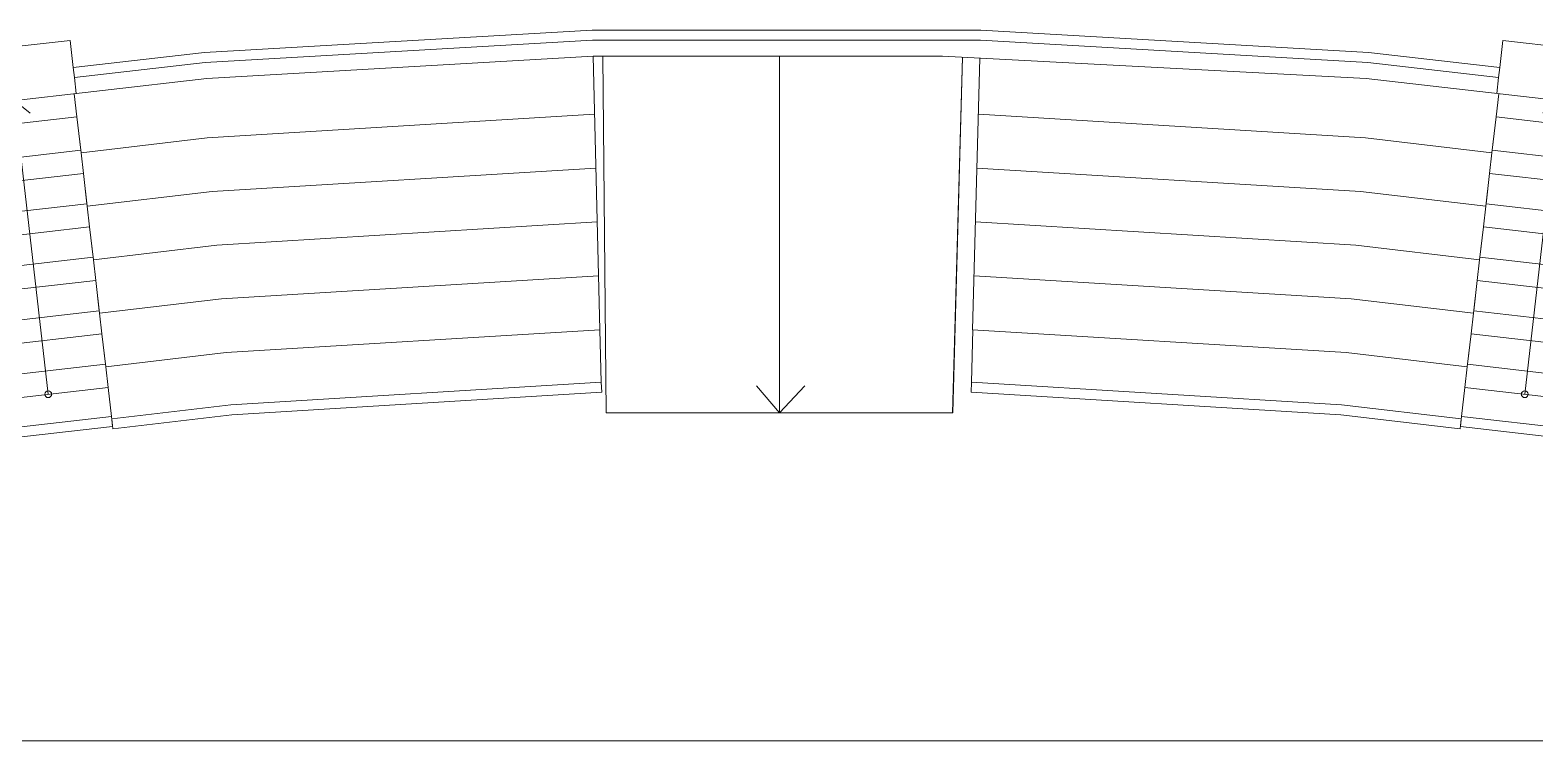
# Model space of a CAD drawing. Header units: millimetres. Extents: x -106764 to 80178, y -104573 to 57950.
# Drawn here: x -11311 to 11191, y 15126 to 25750 of the extents above; entities that cross this region are included whole.
import ezdxf

# ---------------------------------------------------------------- set-up
doc = ezdxf.new("R2010")
doc.units = ezdxf.units.MM
doc.header["$LTSCALE"] = 100
for name, color, linetype, lineweight in [('A-27C---EJN', 1, 'Continuous', 9), ('A-3360----', 1, 'Continuous', 9), ('A-44B---E-N', 1, 'Continuous', 9), ('A-46C---E-N', 1, 'Continuous', 9)]:
    doc.layers.add(name, color=color, linetype=linetype, lineweight=lineweight)

# ---------------------------------------------------------------- blocks, each defined once
blk = doc.blocks.new('Scandinavium-Tele Trappa-Ny - Scandinavium-Tele Trappa-V23-A-40_P0010')
at = {"layer": 'A-46C---E-N'}
for p, q in [((-900, -1148), (-900, -800)), ((0, -800), (-212, -1012)), ((0, -800), (212, -1012)), ((0, -5218), (0, -800)), ((900, -800), (900, -1148)), ((-900, -1650), (-900, -1148)), ((-900, -1148), (900, -1148)), ((900, -1148), (900, -1650)), ((-900, -1650), (900, -1650)), ((-900, -1998), (-900, -1690)), ((900, -1687), (900, -1998)), ((-900, -2455), (-900, -1998)), ((-900, -1998), (900, -1998)), ((900, -1998), (900, -2455)), ((-900, -2455), (900, -2455)), ((-900, -2803), (-900, -2495)), ((900, -2492), (900, -2803)), ((-900, -3260), (-900, -2803)), ((-900, -2803), (900, -2803)), ((900, -2803), (900, -3260)), ((-900, -3260), (900, -3260)), ((-900, -3608), (-900, -3300)), ((900, -3297), (900, -3608)), ((-900, -4065), (-900, -3608)), ((-900, -3608), (900, -3608)), ((900, -3608), (900, -4065)), ((-900, -4065), (900, -4065)), ((-900, -4413), (-900, -4105)), ((900, -4102), (900, -4413)), ((-900, -4870), (-900, -4413)), ((-900, -4413), (900, -4413)), ((900, -4413), (900, -4870)), ((-900, -4870), (900, -4870)), ((-900, -5218), (-900, -4910)), ((900, -4907), (900, -5218)), ((-900, -5655), (-900, -5218)), ((-900, -5218), (900, -5218)), ((900, -5218), (900, -5655)), ((-900, -5805), (-900, -5655)), ((-900, -5655), (900, -5655)), ((-900, -5805), (900, -5805)), ((900, -5655), (900, -5805))]:
    blk.add_line(p, q, dxfattribs=at)
blk.add_circle((0, -5218), 50, dxfattribs=at)
blk = doc.blocks.new('Scandinavium-Tele Trappa-Ny - Scandinavium-Tele Trappa-V24-A-40_P0010')
at = {"layer": 'A-46C---E-N'}
for p, q in [((-900, -1148), (-900, -800)), ((0, -800), (-212, -1012)), ((0, -800), (212, -1012)), ((0, -5218), (0, -800)), ((900, -800), (900, -1148)), ((-900, -1650), (-900, -1148)), ((-900, -1148), (900, -1148)), ((900, -1148), (900, -1650)), ((-900, -1650), (900, -1650)), ((-900, -1998), (-900, -1688)), ((900, -1691), (900, -1998)), ((-900, -2455), (-900, -1998)), ((-900, -1998), (900, -1998)), ((900, -1998), (900, -2455)), ((-900, -2455), (900, -2455)), ((-900, -2803), (-900, -2493)), ((900, -2496), (900, -2803)), ((-900, -3260), (-900, -2803)), ((-900, -2803), (900, -2803)), ((900, -2803), (900, -3260)), ((-900, -3260), (900, -3260)), ((-900, -3608), (-900, -3298)), ((900, -3301), (900, -3608)), ((-900, -4065), (-900, -3608)), ((-900, -3608), (900, -3608)), ((900, -3608), (900, -4065)), ((-900, -4065), (900, -4065)), ((-900, -4413), (-900, -4103)), ((900, -4106), (900, -4413)), ((-900, -4870), (-900, -4413)), ((-900, -4413), (900, -4413)), ((900, -4413), (900, -4870)), ((-900, -4870), (900, -4870)), ((-900, -5218), (-900, -4908)), ((900, -4911), (900, -5218)), ((-900, -5655), (-900, -5218)), ((-900, -5218), (900, -5218)), ((900, -5218), (900, -5655)), ((-900, -5805), (-900, -5655)), ((-900, -5655), (900, -5655)), ((-900, -5805), (900, -5805)), ((900, -5655), (900, -5805))]:
    blk.add_line(p, q, dxfattribs=at)
blk.add_circle((0, -5218), 50, dxfattribs=at)

msp = doc.modelspace()

# ---------------------------------------------------------------- linework, layer by layer
at = {"layer": 'A-27C---EJN'}
for p, q in [((-8703.6, 25416.6), (-2904.2, 25749.9)), ((-2904.2, 25749.9), (2904.2, 25749.9)), ((2904.2, 25749.9), (8703.6, 25416.6)), ((-2899.9, 25599.9), (-8690.7, 25267.1)), ((2899.9, 25599.9), (-2899.9, 25599.9)), ((8690.7, 25267.1), (2899.9, 25599.9)), ((-10665.3, 25190.7), (-8703.6, 25416.6)), ((-8690.7, 25267.1), (-10648.2, 25041.7)), ((10648.2, 25041.7), (8690.7, 25267.1)), ((8703.6, 25416.6), (10665.3, 25190.7)), ((-10648.2, 25041.7), (-10665.3, 25190.7)), ((10648.2, 25041.7), (10665.3, 25190.7)), ((-8306.9, 20147.2), (-2771.4, 20487.2)), ((-2762.2, 20337.5), (-2771.4, 20487.2)), ((2758.9, 20337.3), (2768.1, 20487)), ((2768.1, 20487), (8300.3, 20147.2)), ((-2762.2, 20337.5), (-8293.6, 19997.8)), ((8287, 19997.8), (2758.9, 20337.3)), ((-10090.9, 19938.9), (-8306.9, 20147.2)), ((8300.3, 20147.2), (10090.8, 19938.2)), ((-10073.5, 19790), (-10090.9, 19938.9)), ((-8293.6, 19997.8), (-10073.5, 19790)), ((10073.4, 19789.2), (8287, 19997.8)), ((10073.4, 19789.2), (10090.8, 19938.2)), ((-21516, 15126.5), (21516, 15126.5))]:
    msp.add_line(p, q, dxfattribs=at)
at = {"layer": 'A-3360----'}
for q in [(-104.8, 25359), (-450.5, 20430.8), (273.6, 20433.8)]:
    msp.add_line((-104.8, 20029.6), q, dxfattribs=at)
at = {"layer": 'A-44B---E-N'}
for p, q in [((-12559.9, 25384.4), (-10712.1, 25597.1)), ((-10712.1, 25597.1), (-10665.3, 25190.7)), ((10665.3, 25190.7), (10712.1, 25597.1)), ((10712.1, 25597.1), (12559.9, 25384.4)), ((-8670, 25027), (-2893, 25359)), ((-2893, 25359), (2335.1, 25359)), ((-2789, 21272.6), (-2893, 25359)), ((-2695, 20029.6), (-2744.5, 25359)), ((2335.1, 25359), (8670, 25027)), ((2632.6, 25343.4), (2480.2, 20029.6)), ((2632.6, 25343.4), (2485.4, 20029.6)), ((2892.2, 25329.8), (2783.5, 21272.6)), ((-14419, 24365), (-8670, 25027)), ((-10648.2, 25041.7), (-10620.6, 24802.4)), ((8670, 25027), (14419, 24365)), ((10620.6, 24802.4), (10648.2, 25041.7)), ((-10610.6, 24453.3), (-10548.9, 23917.7)), ((-8662.2, 24138), (-2871, 24493.7)), ((2869.8, 24493.3), (8655.6, 24138)), ((10548.8, 23916.9), (10610.6, 24453.3)), ((-10548.9, 23917.7), (-8662.2, 24138)), ((8655.6, 24138), (10548.8, 23916.9)), ((-8590.8, 23335.8), (-2850.5, 23688.4)), ((2848.2, 23688.1), (8584.2, 23335.8)), ((-10513.3, 23608.8), (-10456.8, 23118)), ((10456.7, 23117.2), (10513.3, 23608.8)), ((-10456.8, 23118), (-8590.8, 23335.8)), ((8584.2, 23335.8), (10456.7, 23117.2)), ((-10421.3, 22809.1), (-10364.7, 22318.2)), ((-8519.4, 22533.7), (-2830, 22883.1)), ((2826.7, 22882.9), (8512.8, 22533.7)), ((10364.6, 22317.5), (10421.3, 22809.1)), ((-10364.7, 22318.2), (-8519.4, 22533.7)), ((8512.8, 22533.7), (10364.6, 22317.5)), ((-8447.9, 21731.6), (-2809.5, 22077.9)), ((2805.1, 22077.8), (8441.4, 21731.6)), ((-10329.2, 22009.4), (-10272.6, 21518.5)), ((10272.6, 21517.8), (10329.2, 22009.4)), ((-10272.6, 21518.5), (-8447.9, 21731.6)), ((8441.4, 21731.6), (10272.6, 21517.8)), ((-10237.1, 21209.7), (-10180.6, 20718.8)), ((-8376.5, 20929.5), (-2789, 21272.6)), ((-2769.1, 20487.4), (-2793.1, 21272.4)), ((2786.6, 21272.4), (2765.5, 20487.2)), ((2783.5, 21272.6), (8369.9, 20929.5)), ((10180.5, 20718), (10237.1, 21209.7)), ((-10180.6, 20718.8), (-8376.5, 20929.5)), ((8369.9, 20929.5), (10180.5, 20718)), ((-2771.4, 20487.2), (-2769.1, 20487.4)), ((2765.5, 20487.2), (2768.1, 20487)), ((-10145, 20410), (-10095, 19975.8)), ((10095, 19975.8), (10145, 20410)), ((2485.4, 20029.6), (-2695, 20029.6))]:
    msp.add_line(p, q, dxfattribs=at)

# ---------------------------------------------------------------- block references
at = {"layer": 'A-46C---E-N'}
for name, p, rotation in [('Scandinavium-Tele Trappa-Ny - Scandinavium-Tele Trappa-V23-A-40_P0010', (-11636, 25490.8), 6.568704510933596), ('Scandinavium-Tele Trappa-Ny - Scandinavium-Tele Trappa-V24-A-40_P0010', (11636, 25490.8), 353.4312954890663)]:
    msp.add_blockref(name, p, dxfattribs=dict(at, rotation=rotation))

doc.saveas('drawing.dxf')
